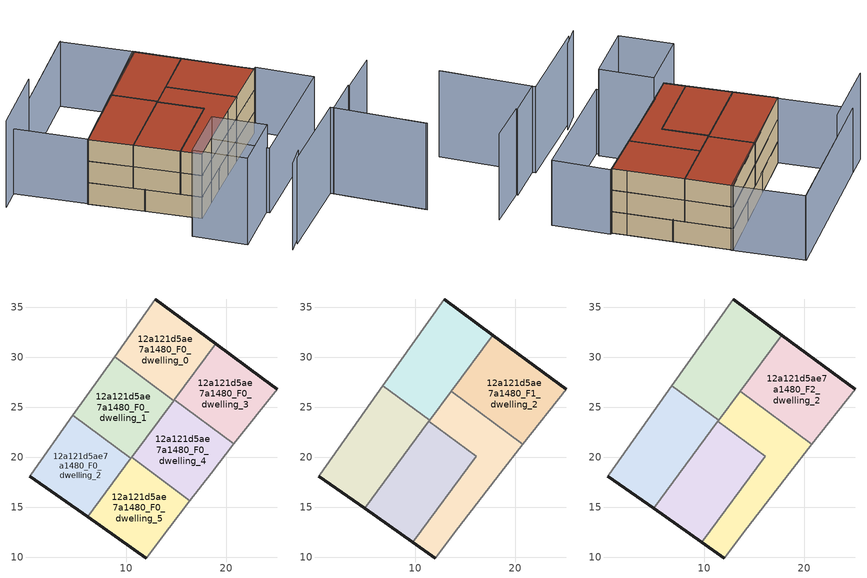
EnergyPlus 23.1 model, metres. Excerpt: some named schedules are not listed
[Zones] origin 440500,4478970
12a121d5ae7a1480_F0_dwelling_0
 floor ground (EU_floor_Construction): 14.75,25.68 18.95,31.36 12.92,35.83 8.83,30.07 z0
 wall outside (EU_wall_Construction): 12.92,35.83 18.95,31.36 z0:3
 wall to 12a121d5ae7a1480_F0_dwelling_1 (EU_wall_Construction): 14.75,25.68 8.83,30.07 z0:3
 wall adiabatic (EU_wall_Construction): 8.83,30.07 12.92,35.83 z0:3
 wall to 12a121d5ae7a1480_F0_dwelling_3 (EU_wall_Construction): 18.95,31.36 14.8,25.76 z0:3
 wall to 12a121d5ae7a1480_F0_dwelling_4 (EU_wall_Construction): 14.8,25.76 14.75,25.68 z0:3
 ceiling adiabatic (EU_roof_Construction): 14.78,25.73 14.75,25.68 13.57,26.55 13.6,26.6 z3
12a121d5ae7a1480_F0_dwelling_1
 floor ground (EU_floor_Construction): 10.46,19.89 14.75,25.68 8.83,30.07 4.66,24.19 z0
 wall to 12a121d5ae7a1480_F0_dwelling_2 (EU_wall_Construction): 10.46,19.89 4.66,24.19 z0:3
 wall adiabatic (EU_wall_Construction): 4.66,24.19 8.83,30.07 z0:3
 wall to 12a121d5ae7a1480_F0_dwelling_4 (EU_wall_Construction): 14.75,25.68 10.54,19.99 z0:3
 wall to 12a121d5ae7a1480_F0_dwelling_5 (EU_wall_Construction): 10.54,19.99 10.46,19.89 z0:3
12a121d5ae7a1480_F0_dwelling_2
 floor ground (EU_floor_Construction): 6.14,14.05 10.46,19.89 4.66,24.19 0.48,18.29 0.35,18.12 z0
 wall outside (EU_wall_Construction): 6.14,14.05 0.35,18.12 z0:3
 wall adiabatic (EU_wall_Construction): 0.35,18.12 0.48,18.29 4.66,24.19 z0:3
 wall to 12a121d5ae7a1480_F0_dwelling_5 (EU_wall_Construction): 10.46,19.89 6.14,14.05 z0:3
12a121d5ae7a1480_F0_dwelling_3
 floor ground (EU_floor_Construction): 20.78,21.34 25.11,26.81 23.61,27.9 18.95,31.36 14.8,25.76 z0
 wall outside (EU_wall_Construction): 18.95,31.36 23.61,27.9 25.11,26.81 z0:3
 wall adiabatic (EU_wall_Construction): 25.11,26.81 20.78,21.34 z0:3
 wall to 12a121d5ae7a1480_F0_dwelling_4 (EU_wall_Construction): 20.78,21.34 14.8,25.76 z0:3
12a121d5ae7a1480_F0_dwelling_4
 floor ground (EU_floor_Construction): 18.48,18.43 20.78,21.34 14.8,25.76 10.54,19.99 16.36,15.68 z0
 wall adiabatic (EU_wall_Construction): 20.78,21.34 18.48,18.43 16.36,15.68 z0:3
 wall to 12a121d5ae7a1480_F0_dwelling_5 (EU_wall_Construction): 16.36,15.68 10.54,19.99 z0:3
12a121d5ae7a1480_F0_dwelling_5
 floor ground (EU_floor_Construction): 14.28,12.98 16.36,15.68 10.54,19.99 6.14,14.05 11.98,9.93 z0
 wall outside (EU_wall_Construction): 11.98,9.93 6.14,14.05 z0:3
 wall adiabatic (EU_wall_Construction): 16.36,15.68 14.28,12.98 11.98,9.93 z0:3
12a121d5ae7a1480_F1_dwelling_0
 floor to 12a121d5ae7a1480_F0_dwelling_0 (EU_floor_Construction): 13.57,26.55 17.77,32.23 12.92,35.83 8.83,30.07 z3
 floor to 12a121d5ae7a1480_F0_dwelling_1 (EU_floor_Construction): 11.46,23.7 13.57,26.55 8.83,30.07 6.77,27.17 z3
 wall outside (EU_wall_Construction): 12.92,35.83 17.77,32.23 z3:6
 wall to 12a121d5ae7a1480_F1_dwelling_1 (EU_wall_Construction): 11.46,23.7 6.77,27.17 z3:6
 wall adiabatic (EU_wall_Construction): 6.77,27.17 12.92,35.83 z3:6
 wall to 12a121d5ae7a1480_F1_dwelling_2 (EU_wall_Construction): 17.77,32.23 13.6,26.6 z3:6
 wall to 12a121d5ae7a1480_F1_dwelling_4 (EU_wall_Construction): 13.6,26.6 11.46,23.7 z3:6
12a121d5ae7a1480_F1_dwelling_1
 floor to 12a121d5ae7a1480_F0_dwelling_1 (EU_floor_Construction): 9.28,20.76 11.46,23.7 6.77,27.17 4.66,24.19 z3
 floor to 12a121d5ae7a1480_F0_dwelling_2 (EU_floor_Construction): 4.94,14.89 9.28,20.76 4.66,24.19 0.48,18.29 0.35,18.12 z3
 wall outside (EU_wall_Construction): 4.94,14.89 0.35,18.12 z3:6
 wall adiabatic (EU_wall_Construction): 0.35,18.12 0.48,18.29 6.77,27.17 z3:6
 wall to 12a121d5ae7a1480_F1_dwelling_3 (EU_wall_Construction): 11.38,23.59 4.94,14.89 z3:6
 wall to 12a121d5ae7a1480_F1_dwelling_4 (EU_wall_Construction): 11.46,23.7 11.38,23.59 z3:6
12a121d5ae7a1480_F1_dwelling_2
 floor to 12a121d5ae7a1480_F0_dwelling_3 (EU_floor_Construction): 20.78,21.34 25.11,26.81 23.61,27.9 18.95,31.36 14.8,25.76 z3
 floor to 12a121d5ae7a1480_F0_dwelling_0 (EU_floor_Construction): 14.78,25.73 18.95,31.36 17.77,32.23 13.6,26.6 z3
 floor to 12a121d5ae7a1480_F0_dwelling_4 (EU_floor_Construction): 20.75,21.31 20.78,21.34 14.8,25.76 14.78,25.73 z3
 wall outside (EU_wall_Construction): 17.77,32.23 23.61,27.9 25.11,26.81 z3:6
 wall adiabatic (EU_wall_Construction): 25.11,26.81 20.75,21.31 z3:6
 wall to 12a121d5ae7a1480_F1_dwelling_4 (EU_wall_Construction): 20.75,21.31 13.6,26.6 z3:6
12a121d5ae7a1480_F1_dwelling_3
 floor to 12a121d5ae7a1480_F0_dwelling_5 (EU_floor_Construction): 9.74,11.51 14.07,17.37 10.54,19.99 6.14,14.05 z3
 floor to 12a121d5ae7a1480_F0_dwelling_4 (EU_floor_Construction): 14.07,17.37 16.09,20.1 12.55,22.72 10.54,19.99 z3
 floor to 12a121d5ae7a1480_F0_dwelling_2 (EU_floor_Construction): 6.14,14.05 10.46,19.89 9.28,20.76 4.94,14.89 z3
 floor to 12a121d5ae7a1480_F0_dwelling_1 (EU_floor_Construction): 10.46,19.89 12.55,22.72 11.38,23.59 9.28,20.76 z3
 wall outside (EU_wall_Construction): 9.74,11.51 4.94,14.89 z3:6
 wall to 12a121d5ae7a1480_F1_dwelling_4 (EU_wall_Construction): 11.38,23.59 16.09,20.1 9.74,11.51 z3:6
12a121d5ae7a1480_F1_dwelling_4
 floor to 12a121d5ae7a1480_F0_dwelling_4 (EU_floor_Construction): 18.48,18.43 20.75,21.31 14.78,25.73 12.55,22.72 16.09,20.1 14.07,17.37 16.36,15.68 z3
 floor to 12a121d5ae7a1480_F0_dwelling_5 (EU_floor_Construction): 14.28,12.98 16.36,15.68 14.07,17.37 9.74,11.51 11.98,9.93 z3
 floor to 12a121d5ae7a1480_F0_dwelling_1 (EU_floor_Construction): 12.55,22.72 14.75,25.68 13.57,26.55 11.38,23.59 z3
 floor adiabatic (EU_floor_Construction): 14.75,25.68 14.78,25.73 13.6,26.6 13.57,26.55 z3
 wall outside (EU_wall_Construction): 11.98,9.93 9.74,11.51 z3:6
 wall adiabatic (EU_wall_Construction): 20.75,21.31 18.48,18.43 14.28,12.98 11.98,9.93 z3:6
12a121d5ae7a1480_F2_dwelling_0
 floor to 12a121d5ae7a1480_F1_dwelling_0 (EU_floor_Construction): 11.46,23.7 17.77,32.23 12.92,35.83 6.77,27.17 z6
 wall outside (EU_wall_Construction): 12.92,35.83 17.77,32.23 z6:9
 wall to 12a121d5ae7a1480_F2_dwelling_1 (EU_wall_Construction): 11.46,23.7 6.77,27.17 z6:9
 wall adiabatic (EU_wall_Construction): 6.77,27.17 12.92,35.83 z6:9
 wall to 12a121d5ae7a1480_F2_dwelling_2 (EU_wall_Construction): 17.77,32.23 13.6,26.6 z6:9
 wall to 12a121d5ae7a1480_F2_dwelling_4 (EU_wall_Construction): 13.6,26.6 11.46,23.7 z6:9
 roof outside (EU_roof_Construction): 17.77,32.23 11.46,23.7 6.77,27.17 12.92,35.83 z9
12a121d5ae7a1480_F2_dwelling_1
 floor to 12a121d5ae7a1480_F1_dwelling_1 (EU_floor_Construction): 4.94,14.89 11.46,23.7 6.77,27.17 0.48,18.29 0.35,18.12 z6
 wall outside (EU_wall_Construction): 4.94,14.89 0.35,18.12 z6:9
 wall adiabatic (EU_wall_Construction): 0.35,18.12 0.48,18.29 6.77,27.17 z6:9
 wall to 12a121d5ae7a1480_F2_dwelling_3 (EU_wall_Construction): 11.38,23.59 4.94,14.89 z6:9
 wall to 12a121d5ae7a1480_F2_dwelling_4 (EU_wall_Construction): 11.46,23.7 11.38,23.59 z6:9
 roof outside (EU_roof_Construction): 11.46,23.7 4.94,14.89 0.35,18.12 0.48,18.29 6.77,27.17 z9
12a121d5ae7a1480_F2_dwelling_2
 floor to 12a121d5ae7a1480_F1_dwelling_2 (EU_floor_Construction): 20.75,21.31 25.11,26.81 23.61,27.9 17.77,32.23 13.6,26.6 z6
 wall outside (EU_wall_Construction): 17.77,32.23 23.61,27.9 25.11,26.81 z6:9
 wall adiabatic (EU_wall_Construction): 25.11,26.81 20.75,21.31 z6:9
 wall to 12a121d5ae7a1480_F2_dwelling_4 (EU_wall_Construction): 20.75,21.31 13.6,26.6 z6:9
 roof outside (EU_roof_Construction): 23.61,27.9 25.11,26.81 20.75,21.31 13.6,26.6 17.77,32.23 z9
12a121d5ae7a1480_F2_dwelling_3
 floor to 12a121d5ae7a1480_F1_dwelling_3 (EU_floor_Construction): 9.74,11.51 16.09,20.1 11.38,23.59 4.94,14.89 z6
 wall outside (EU_wall_Construction): 9.74,11.51 4.94,14.89 z6:9
 wall to 12a121d5ae7a1480_F2_dwelling_4 (EU_wall_Construction): 11.38,23.59 16.09,20.1 9.74,11.51 z6:9
 roof outside (EU_roof_Construction): 16.09,20.1 9.74,11.51 4.94,14.89 11.38,23.59 z9
12a121d5ae7a1480_F2_dwelling_4
 floor to 12a121d5ae7a1480_F1_dwelling_4 (EU_floor_Construction): 14.28,12.98 18.48,18.43 20.75,21.31 13.6,26.6 11.38,23.59 16.09,20.1 9.74,11.51 11.98,9.93 z6
 wall outside (EU_wall_Construction): 11.98,9.93 9.74,11.51 z6:9
 wall adiabatic (EU_wall_Construction): 20.75,21.31 18.48,18.43 14.28,12.98 11.98,9.93 z6:9
 roof outside (EU_roof_Construction): 20.75,21.31 18.48,18.43 14.28,12.98 11.98,9.93 9.74,11.51 16.09,20.1 11.38,23.59 13.6,26.6 z9
shading: 19.49,-0.8 21.24,1.9 / -3.02,29.3 -9.09,21 / 20.49,0.32 28.5,10.12 / 28.5,10.12 38.01,2.35 / 37.89,2.45 28.83,9.86 / 28.83,9.86 32.43,14.26 / 32.56,14.16 36.59,18.99 / 9.33,6.44 14.4,13.13 / 14.4,13.13 19.94,8.94 / 19.94,8.94 14.87,2.24 / 14.87,2.24 9.33,6.44 z0:12; 5.61,41.21 -3.04,29.31 / 14.21,13.03 25.3,27.05 / 25.3,27.05 31.15,22.43 / 31.15,22.43 20.06,8.41 / 20.06,8.41 14.21,13.03 / -7.13,23.68 5.54,41.2 / 5.54,41.2 13.1,35.73 / 13.1,35.73 0.43,18.22 / 0.43,18.22 -7.13,23.68 z0:9
[Building]
EU S2 Campaign: North Axis=0; Terrain=City; Solar Distribution=FullExterior
[Site:Location]
Madrid: Latitude=40.5; Longitude=-3.5; Time Zone=1; Elevation=609
[SizingPeriod:WeatherFileDays]
AnnualSizingPeriod: Begin Month=1; Begin Day of Month=1; End Month=12; End Day of Month=31; Day of Week for Start Day=Monday; Use Weather File Daylight Saving Period=No; Use Weather File Rain and Snow Indicators=No
[MATERIAL]
EU_InternalMass_Material: Roughness=MediumRough; Thickness=0.1; Conductivity=1; Density=1800; Specific Heat=900; Thermal Absorptance=0.9; Solar Absorptance=0.7; Visible Absorptance=0.7
[MATERIAL:NOMASS] Roughness=MediumRough; Thermal Absorptance=0.9; Solar Absorptance=0.7; Visible Absorptance=0.7
Name | Thermal Resistance
EU_wall_NoMass | 0.459673
EU_roof_NoMass | 0.495815
EU_floor_NoMass | 0.788942
[CONSTRUCTION]
EU_wall_Construction: EU_wall_NoMass
EU_roof_Construction: EU_roof_NoMass
EU_floor_Construction: EU_floor_NoMass
EU_InternalMass_Construction: EU_InternalMass_Material
[ZONE] Type=1; Multiplier=1; Ceiling Height=autocalculate; Floor Area=autocalculate; Part of Total Floor Area=Yes
Name | Volume
12a121d5ae7a1480_F0_dwelling_0 | 157.644
12a121d5ae7a1480_F1_dwelling_0; 12a121d5ae7a1480_F2_dwelling_0 | 189.155
12a121d5ae7a1480_F0_dwelling_1 | 157.638
12a121d5ae7a1480_F1_dwelling_1; 12a121d5ae7a1480_F2_dwelling_1 | 189.16
12a121d5ae7a1480_F0_dwelling_2 | 157.652
12a121d5ae7a1480_F1_dwelling_2; 12a121d5ae7a1480_F2_dwelling_2; 12a121d5ae7a1480_F1_dwelling_3; 12a121d5ae7a1480_F2_dwelling_3 | 189.178
12a121d5ae7a1480_F0_dwelling_3 | 157.636
12a121d5ae7a1480_F0_dwelling_4 | 157.629
12a121d5ae7a1480_F1_dwelling_4; 12a121d5ae7a1480_F2_dwelling_4 | 189.186
12a121d5ae7a1480_F0_dwelling_5 | 157.645
[INTERNALMASS] Construction=EU_InternalMass_Construction
Name | Zone or ZoneList | Surface Area
12a121d5ae7a1480_F0_dwelling_0_EU_InternalMass | 12a121d5ae7a1480_F0_dwelling_0 | 52.5478
12a121d5ae7a1480_F0_dwelling_1_EU_InternalMass | 12a121d5ae7a1480_F0_dwelling_1 | 52.5459
12a121d5ae7a1480_F0_dwelling_2_EU_InternalMass | 12a121d5ae7a1480_F0_dwelling_2 | 52.5504
12a121d5ae7a1480_F0_dwelling_3_EU_InternalMass | 12a121d5ae7a1480_F0_dwelling_3 | 52.5453
12a121d5ae7a1480_F0_dwelling_4_EU_InternalMass | 12a121d5ae7a1480_F0_dwelling_4 | 52.5429
12a121d5ae7a1480_F0_dwelling_5_EU_InternalMass | 12a121d5ae7a1480_F0_dwelling_5 | 52.5483
12a121d5ae7a1480_F1_dwelling_0_EU_InternalMass | 12a121d5ae7a1480_F1_dwelling_0 | 63.0518
12a121d5ae7a1480_F1_dwelling_1_EU_InternalMass | 12a121d5ae7a1480_F1_dwelling_1 | 63.0534
12a121d5ae7a1480_F1_dwelling_2_EU_InternalMass | 12a121d5ae7a1480_F1_dwelling_2 | 63.0582
12a121d5ae7a1480_F1_dwelling_3_EU_InternalMass | 12a121d5ae7a1480_F1_dwelling_3 | 63.058
12a121d5ae7a1480_F1_dwelling_4_EU_InternalMass | 12a121d5ae7a1480_F1_dwelling_4 | 63.062
12a121d5ae7a1480_F2_dwelling_0_EU_InternalMass | 12a121d5ae7a1480_F2_dwelling_0 | 63.0518
12a121d5ae7a1480_F2_dwelling_1_EU_InternalMass | 12a121d5ae7a1480_F2_dwelling_1 | 63.0534
12a121d5ae7a1480_F2_dwelling_2_EU_InternalMass | 12a121d5ae7a1480_F2_dwelling_2 | 63.0582
12a121d5ae7a1480_F2_dwelling_3_EU_InternalMass | 12a121d5ae7a1480_F2_dwelling_3 | 63.058
12a121d5ae7a1480_F2_dwelling_4_EU_InternalMass | 12a121d5ae7a1480_F2_dwelling_4 | 63.062
[OTHEREQUIPMENT] Fuel Type=Electricity; Design Level Calculation Method=Watts/Area; Power per Zone Floor Area=1; Fraction Latent=0; Fraction Radiant=0; Fraction Lost=0; Carbon Dioxide Generation Rate=0; EndUse Subcategory=EU_Step8_InternalGains
Name | Zone or ZoneList or Space or SpaceList | Schedule
EU_Step8_InternalGain_12a121d5ae7a1480_F0_dwelling_0_f000 | 12a121d5ae7a1480_F0_dwelling_0 | EU_Step8_GainSchedule_12a121d5ae7a1480_F0_dwelling_0_f000
EU_Step8_InternalGain_12a121d5ae7a1480_F0_dwelling_1_f000 | 12a121d5ae7a1480_F0_dwelling_1 | EU_Step8_GainSchedule_12a121d5ae7a1480_F0_dwelling_1_f000
EU_Step8_InternalGain_12a121d5ae7a1480_F0_dwelling_2_f000 | 12a121d5ae7a1480_F0_dwelling_2 | EU_Step8_GainSchedule_12a121d5ae7a1480_F0_dwelling_2_f000
EU_Step8_InternalGain_12a121d5ae7a1480_F0_dwelling_3_f000 | 12a121d5ae7a1480_F0_dwelling_3 | EU_Step8_GainSchedule_12a121d5ae7a1480_F0_dwelling_3_f000
EU_Step8_InternalGain_12a121d5ae7a1480_F0_dwelling_4_f000 | 12a121d5ae7a1480_F0_dwelling_4 | EU_Step8_GainSchedule_12a121d5ae7a1480_F0_dwelling_4_f000
EU_Step8_InternalGain_12a121d5ae7a1480_F0_dwelling_5_f000 | 12a121d5ae7a1480_F0_dwelling_5 | EU_Step8_GainSchedule_12a121d5ae7a1480_F0_dwelling_5_f000
EU_Step8_InternalGain_12a121d5ae7a1480_F1_dwelling_0_f000 | 12a121d5ae7a1480_F1_dwelling_0 | EU_Step8_GainSchedule_12a121d5ae7a1480_F1_dwelling_0_f000
EU_Step8_InternalGain_12a121d5ae7a1480_F1_dwelling_1_f000 | 12a121d5ae7a1480_F1_dwelling_1 | EU_Step8_GainSchedule_12a121d5ae7a1480_F1_dwelling_1_f000
EU_Step8_InternalGain_12a121d5ae7a1480_F1_dwelling_2_f000 | 12a121d5ae7a1480_F1_dwelling_2 | EU_Step8_GainSchedule_12a121d5ae7a1480_F1_dwelling_2_f000
EU_Step8_InternalGain_12a121d5ae7a1480_F1_dwelling_3_f000 | 12a121d5ae7a1480_F1_dwelling_3 | EU_Step8_GainSchedule_12a121d5ae7a1480_F1_dwelling_3_f000
EU_Step8_InternalGain_12a121d5ae7a1480_F1_dwelling_4_f000 | 12a121d5ae7a1480_F1_dwelling_4 | EU_Step8_GainSchedule_12a121d5ae7a1480_F1_dwelling_4_f000
EU_Step8_InternalGain_12a121d5ae7a1480_F2_dwelling_0_f000 | 12a121d5ae7a1480_F2_dwelling_0 | EU_Step8_GainSchedule_12a121d5ae7a1480_F2_dwelling_0_f000
EU_Step8_InternalGain_12a121d5ae7a1480_F2_dwelling_1_f000 | 12a121d5ae7a1480_F2_dwelling_1 | EU_Step8_GainSchedule_12a121d5ae7a1480_F2_dwelling_1_f000
EU_Step8_InternalGain_12a121d5ae7a1480_F2_dwelling_2_f000 | 12a121d5ae7a1480_F2_dwelling_2 | EU_Step8_GainSchedule_12a121d5ae7a1480_F2_dwelling_2_f000
EU_Step8_InternalGain_12a121d5ae7a1480_F2_dwelling_3_f000 | 12a121d5ae7a1480_F2_dwelling_3 | EU_Step8_GainSchedule_12a121d5ae7a1480_F2_dwelling_3_f000
EU_Step8_InternalGain_12a121d5ae7a1480_F2_dwelling_4_f000 | 12a121d5ae7a1480_F2_dwelling_4 | EU_Step8_GainSchedule_12a121d5ae7a1480_F2_dwelling_4_f000
[ZONEVENTILATION:DESIGNFLOWRATE] Schedule=EU_AlwaysOn; Design Flow Rate Calculation Method=AirChanges/Hour; Air Changes per Hour=0.719161; Ventilation Type=Natural; Fan Pressure Rise=0; Fan Total Efficiency=1; Constant Term Coefficient=1; Temperature Term Coefficient=0; Velocity Term Coefficient=0; Velocity Squared Term Coefficient=0; Minimum Indoor Temperature=-100; Maximum Indoor Temperature=100; Delta Temperature=-100; Minimum Outdoor Temperature=-100; Maximum Outdoor Temperature=100; Maximum Wind Speed=40
Name | Zone or ZoneList or Space or SpaceList
EU_ConstantAir_12a121d5ae7a1480_F0_dwelling_0 | 12a121d5ae7a1480_F0_dwelling_0
EU_ConstantAir_12a121d5ae7a1480_F0_dwelling_1 | 12a121d5ae7a1480_F0_dwelling_1
EU_ConstantAir_12a121d5ae7a1480_F0_dwelling_2 | 12a121d5ae7a1480_F0_dwelling_2
EU_ConstantAir_12a121d5ae7a1480_F0_dwelling_3 | 12a121d5ae7a1480_F0_dwelling_3
EU_ConstantAir_12a121d5ae7a1480_F0_dwelling_4 | 12a121d5ae7a1480_F0_dwelling_4
EU_ConstantAir_12a121d5ae7a1480_F0_dwelling_5 | 12a121d5ae7a1480_F0_dwelling_5
EU_ConstantAir_12a121d5ae7a1480_F1_dwelling_0 | 12a121d5ae7a1480_F1_dwelling_0
EU_ConstantAir_12a121d5ae7a1480_F1_dwelling_1 | 12a121d5ae7a1480_F1_dwelling_1
EU_ConstantAir_12a121d5ae7a1480_F1_dwelling_2 | 12a121d5ae7a1480_F1_dwelling_2
EU_ConstantAir_12a121d5ae7a1480_F1_dwelling_3 | 12a121d5ae7a1480_F1_dwelling_3
EU_ConstantAir_12a121d5ae7a1480_F1_dwelling_4 | 12a121d5ae7a1480_F1_dwelling_4
EU_ConstantAir_12a121d5ae7a1480_F2_dwelling_0 | 12a121d5ae7a1480_F2_dwelling_0
EU_ConstantAir_12a121d5ae7a1480_F2_dwelling_1 | 12a121d5ae7a1480_F2_dwelling_1
EU_ConstantAir_12a121d5ae7a1480_F2_dwelling_2 | 12a121d5ae7a1480_F2_dwelling_2
EU_ConstantAir_12a121d5ae7a1480_F2_dwelling_3 | 12a121d5ae7a1480_F2_dwelling_3
EU_ConstantAir_12a121d5ae7a1480_F2_dwelling_4 | 12a121d5ae7a1480_F2_dwelling_4
[HVACTEMPLATE:THERMOSTAT] Constant Heating Setpoint=20; Constant Cooling Setpoint=50
EU_HeatOnly_12a121d5ae7a1480_F0_dwelling_0; EU_HeatOnly_12a121d5ae7a1480_F0_dwelling_1; EU_HeatOnly_12a121d5ae7a1480_F0_dwelling_2; EU_HeatOnly_12a121d5ae7a1480_F0_dwelling_3; EU_HeatOnly_12a121d5ae7a1480_F0_dwelling_4; EU_HeatOnly_12a121d5ae7a1480_F0_dwelling_5; EU_HeatOnly_12a121d5ae7a1480_F1_dwelling_0; EU_HeatOnly_12a121d5ae7a1480_F1_dwelling_1; EU_HeatOnly_12a121d5ae7a1480_F1_dwelling_2; EU_HeatOnly_12a121d5ae7a1480_F1_dwelling_3; EU_HeatOnly_12a121d5ae7a1480_F1_dwelling_4; EU_HeatOnly_12a121d5ae7a1480_F2_dwelling_0; EU_HeatOnly_12a121d5ae7a1480_F2_dwelling_1; EU_HeatOnly_12a121d5ae7a1480_F2_dwelling_2; EU_HeatOnly_12a121d5ae7a1480_F2_dwelling_3; EU_HeatOnly_12a121d5ae7a1480_F2_dwelling_4
[HVACTEMPLATE:ZONE:IDEALLOADSAIRSYSTEM] System Availability Schedule=EU_AlwaysOn; Maximum Heating Supply Air Temperature=50; Minimum Cooling Supply Air Temperature=13; Maximum Heating Supply Air Humidity Ratio=0.0156; Minimum Cooling Supply Air Humidity Ratio=0.0077; Heating Limit=NoLimit; Cooling Limit=NoLimit; Heating Availability Schedule=EU_AlwaysOn; Cooling Availability Schedule=EU_CoolingOff; Dehumidification Control Type=ConstantSensibleHeatRatio; Cooling Sensible Heat Ratio=0.7; Dehumidification Setpoint=60; Humidification Control Type=None; Humidification Setpoint=30; Outdoor Air Method=None; Outdoor Air Flow Rate per Person=0.00944; Outdoor Air Flow Rate per Zone Floor Area=0; Outdoor Air Flow Rate per Zone=0; Demand Controlled Ventilation Type=None; Outdoor Air Economizer Type=NoEconomizer; Heat Recovery Type=None; Sensible Heat Recovery Effectiveness=0.7; Latent Heat Recovery Effectiveness=0.65
Name | Template Thermostat
12a121d5ae7a1480_F0_dwelling_0 | EU_HeatOnly_12a121d5ae7a1480_F0_dwelling_0
12a121d5ae7a1480_F0_dwelling_1 | EU_HeatOnly_12a121d5ae7a1480_F0_dwelling_1
12a121d5ae7a1480_F0_dwelling_2 | EU_HeatOnly_12a121d5ae7a1480_F0_dwelling_2
12a121d5ae7a1480_F0_dwelling_3 | EU_HeatOnly_12a121d5ae7a1480_F0_dwelling_3
12a121d5ae7a1480_F0_dwelling_4 | EU_HeatOnly_12a121d5ae7a1480_F0_dwelling_4
12a121d5ae7a1480_F0_dwelling_5 | EU_HeatOnly_12a121d5ae7a1480_F0_dwelling_5
12a121d5ae7a1480_F1_dwelling_0 | EU_HeatOnly_12a121d5ae7a1480_F1_dwelling_0
12a121d5ae7a1480_F1_dwelling_1 | EU_HeatOnly_12a121d5ae7a1480_F1_dwelling_1
12a121d5ae7a1480_F1_dwelling_2 | EU_HeatOnly_12a121d5ae7a1480_F1_dwelling_2
12a121d5ae7a1480_F1_dwelling_3 | EU_HeatOnly_12a121d5ae7a1480_F1_dwelling_3
12a121d5ae7a1480_F1_dwelling_4 | EU_HeatOnly_12a121d5ae7a1480_F1_dwelling_4
12a121d5ae7a1480_F2_dwelling_0 | EU_HeatOnly_12a121d5ae7a1480_F2_dwelling_0
